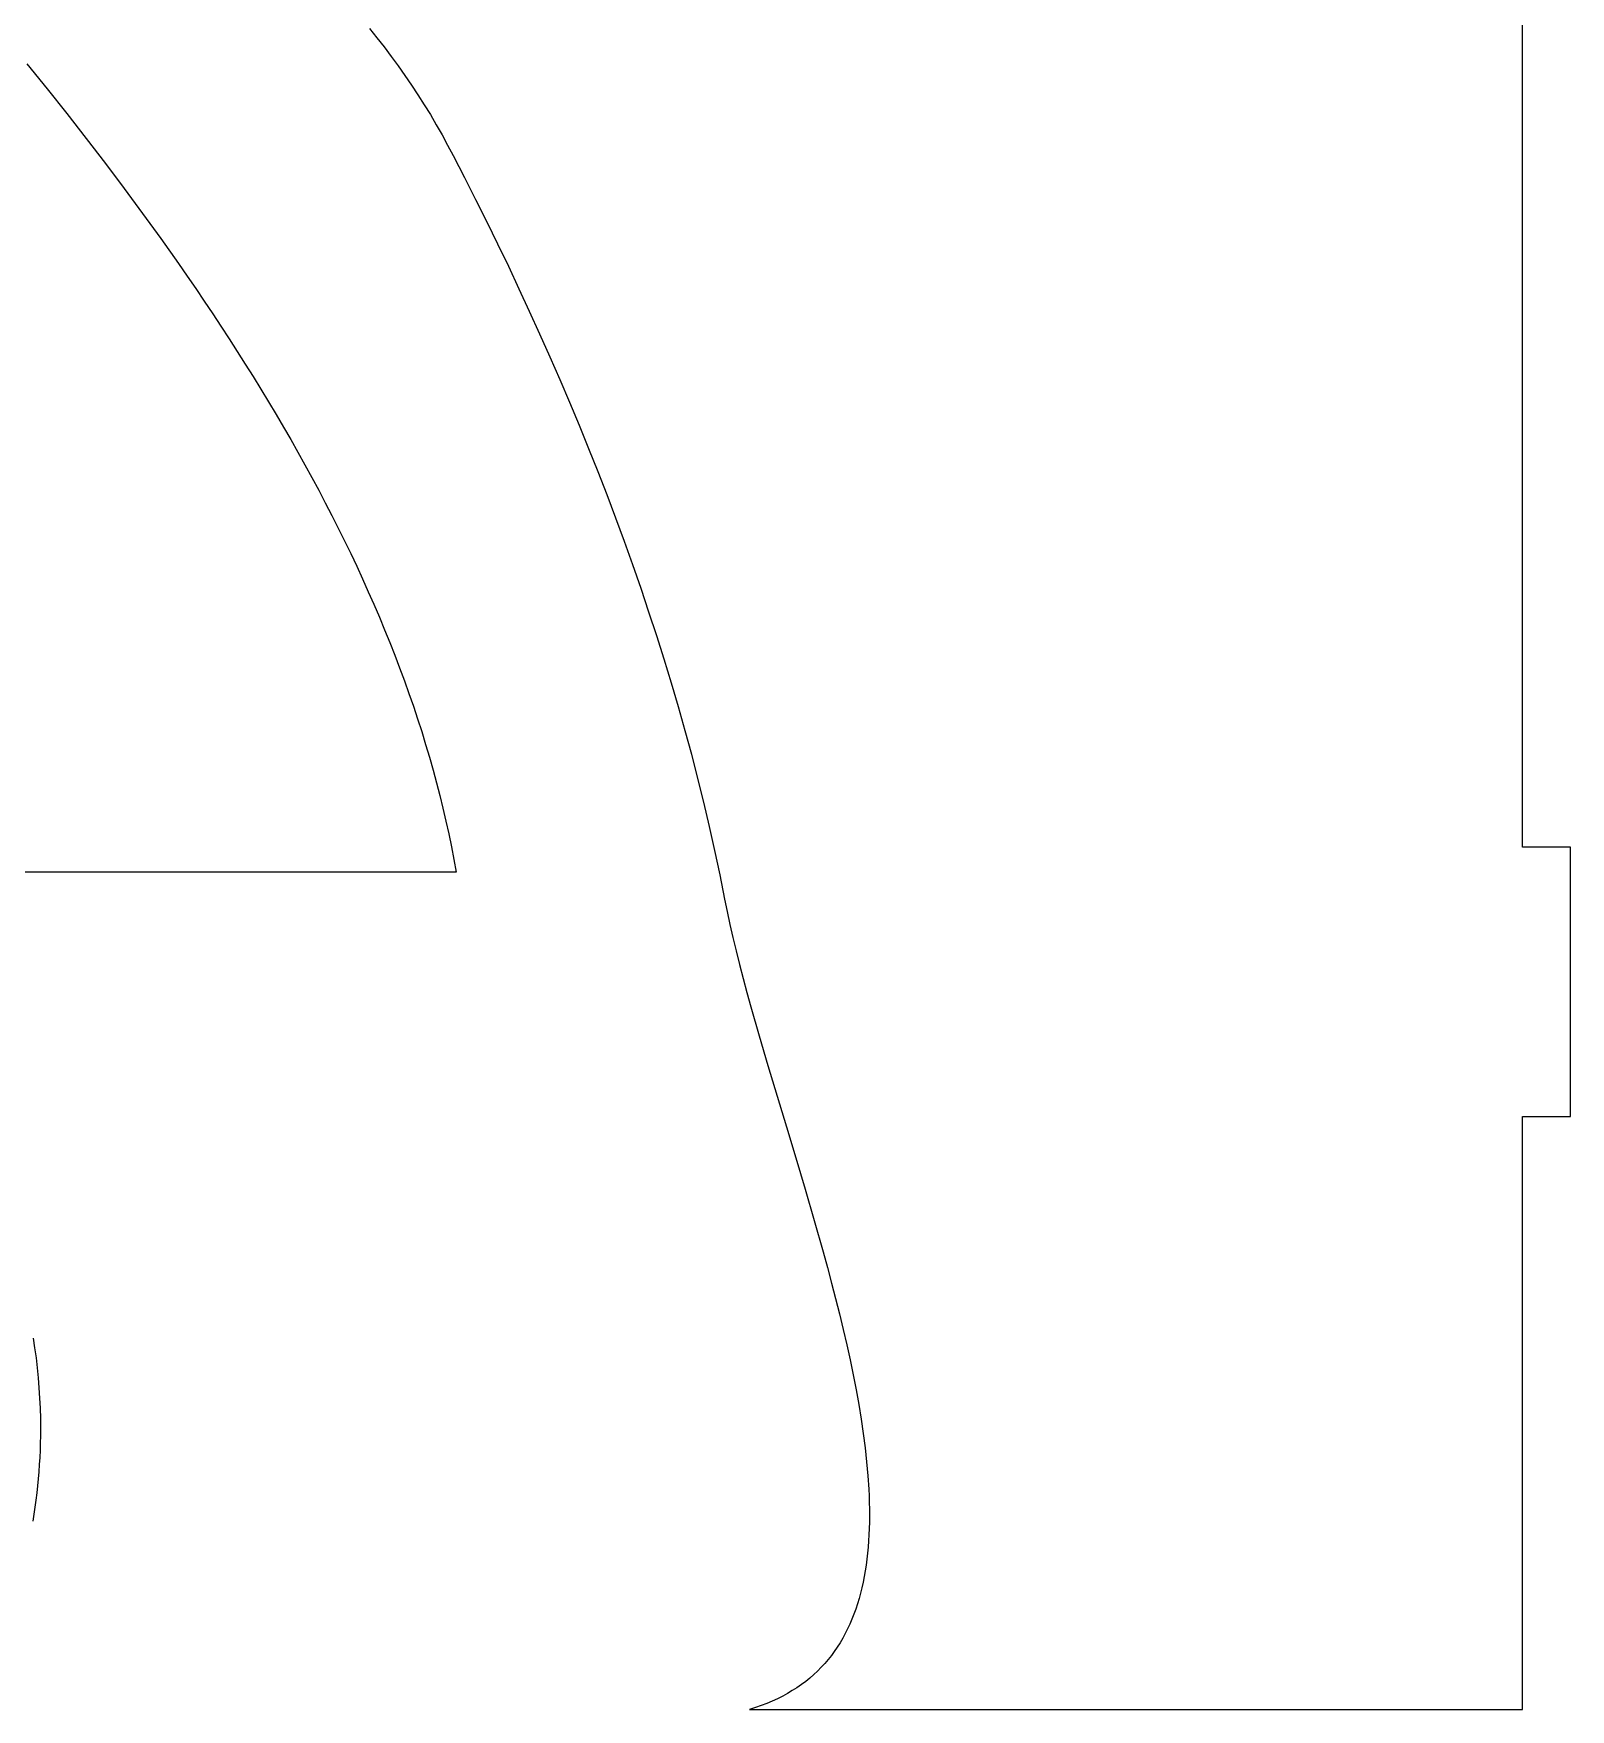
# Model space of a CAD drawing. Extents: x -295 to 296, y -191 to 193.
# Drawn here: x 154.9 to 289.1, y -163.8 to -17.5 of the extents above; entities that cross this region are included whole.
import ezdxf

# ---------------------------------------------------------------- set-up
doc = ezdxf.new("R2010")
doc.units = 0
doc.layers.add('레이어_1', color=18, linetype='CONTINUOUS')

msp = doc.modelspace()

# ---------------------------------------------------------------- linework, layer by layer
at = {"layer": '레이어_1'}
for points in [[(184.23, -17.08), (184.87, -17.88), (185.49, -18.68), (186.11, -19.5), (186.71, -20.33), (187.3, -21.16), (187.88, -22.01), (188.44, -22.86), (188.99, -23.72), (189.53, -24.59), (190.05, -25.47), (190.55, -26.35), (191.04, -27.24), (191.52, -28.14), (192.51, -30.06), (193.48, -31.99), (194.45, -33.93), (195.4, -35.87), (196.34, -37.82), (197.26, -39.78), (198.17, -41.75), (199.07, -43.73), (199.96, -45.71), (200.83, -47.7), (201.68, -49.69), (202.52, -51.7), (203.34, -53.71), (204.14, -55.73), (204.93, -57.75), (205.7, -59.78), (206.45, -61.82), (207.18, -63.86), (207.9, -65.91), (208.59, -67.97), (209.27, -70.03), (209.92, -72.09), (210.55, -74.17), (211.16, -76.24), (211.75, -78.33), (212.32, -80.41), (212.86, -82.51), (213.38, -84.6), (213.87, -86.71), (214.35, -88.81), (214.79, -90.92), (215.21, -93.04), (215.43, -94.14), (215.68, -95.26), (215.94, -96.41), (216.22, -97.57), (216.52, -98.76), (216.84, -99.97), (217.17, -101.2), (217.51, -102.45), (218.24, -104.99), (219, -107.58), (220.61, -112.91), (221.43, -115.62), (222.24, -118.35), (223.04, -121.08), (223.82, -123.82), (224.19, -125.18), (224.55, -126.55), (224.91, -127.9), (225.25, -129.25), (225.57, -130.59), (225.88, -131.93), (226.17, -133.25), (226.44, -134.57), (226.7, -135.87), (226.93, -137.16), (227.14, -138.43), (227.32, -139.69), (227.48, -140.93), (227.62, -142.16), (227.72, -143.36), (227.8, -144.54), (227.83, -145.13), (227.85, -145.71), (227.86, -146.28), (227.86, -146.85), (227.86, -147.41), (227.84, -147.96), (227.82, -148.51), (227.79, -149.05), (227.75, -149.59), (227.7, -150.12), (227.64, -150.64), (227.57, -151.16), (227.5, -151.66), (227.41, -152.16), (227.31, -152.66), (227.2, -153.14), (227.09, -153.62), (226.96, -154.09), (226.82, -154.55), (226.67, -155), (226.51, -155.45), (226.34, -155.89), (226.15, -156.31), (225.96, -156.73), (225.75, -157.14), (225.53, -157.54), (225.3, -157.94), (225.06, -158.32), (224.8, -158.69), (224.54, -159.06), (224.25, -159.41), (223.96, -159.75), (223.66, -160.08), (223.34, -160.41), (223, -160.72), (222.66, -161.02), (222.3, -161.31), (221.92, -161.59), (221.54, -161.86), (221.13, -162.12), (220.72, -162.37), (220.29, -162.6), (219.84, -162.83), (219.38, -163.04), (218.9, -163.24), (218.41, -163.42), (217.91, -163.6), (217.39, -163.76), (217.39, -163.76), (284.87, -163.76), (284.87, -112.03), (289.07, -112.03), (289.07, -88.51), (284.87, -88.51), (284.87, 22.64)], [(154.3, -20.16), (156.06, -22.33), (157.79, -24.5), (159.49, -26.67), (161.16, -28.85), (162.8, -31.02), (164.41, -33.21), (165.99, -35.39), (167.54, -37.58), (168.3, -38.67), (169.05, -39.76), (169.79, -40.86), (170.53, -41.96), (171.25, -43.05), (171.97, -44.15), (172.67, -45.25), (173.37, -46.35), (174.06, -47.45), (174.73, -48.55), (175.4, -49.65), (176.06, -50.75), (176.7, -51.85), (177.34, -52.95), (177.97, -54.05), (178.58, -55.16), (179.18, -56.26), (179.78, -57.36), (180.36, -58.47), (180.93, -59.57), (181.49, -60.68), (182.04, -61.79), (182.58, -62.89), (183.1, -64), (183.61, -65.11), (184.11, -66.22), (184.6, -67.32), (185.08, -68.43), (185.54, -69.54), (185.99, -70.65), (186.43, -71.76), (186.85, -72.87), (187.27, -73.99), (187.66, -75.1), (188.05, -76.21), (188.42, -77.32), (188.78, -78.43), (189.12, -79.55), (189.46, -80.66), (189.77, -81.78), (190.07, -82.89), (190.36, -84.01), (190.63, -85.12), (190.89, -86.24), (191.14, -87.35), (191.37, -88.47), (191.58, -89.59), (191.78, -90.7), (127.31, -90.7)], [(154.85, -131.35), (154.98, -132.21), (155.1, -133.08), (155.2, -133.95), (155.29, -134.83), (155.36, -135.7), (155.41, -136.59), (155.45, -137.47), (155.48, -138.36), (155.48, -139.25), (155.48, -139.88), (155.47, -140.51), (155.45, -141.14), (155.42, -141.77), (155.39, -142.39), (155.34, -143.02), (155.29, -143.64), (155.23, -144.26), (155.17, -144.87), (155.09, -145.49), (155.01, -146.1), (154.92, -146.71), (154.82, -147.32)]]:
    msp.add_lwpolyline(points, dxfattribs=at)

doc.saveas('drawing.dxf')
